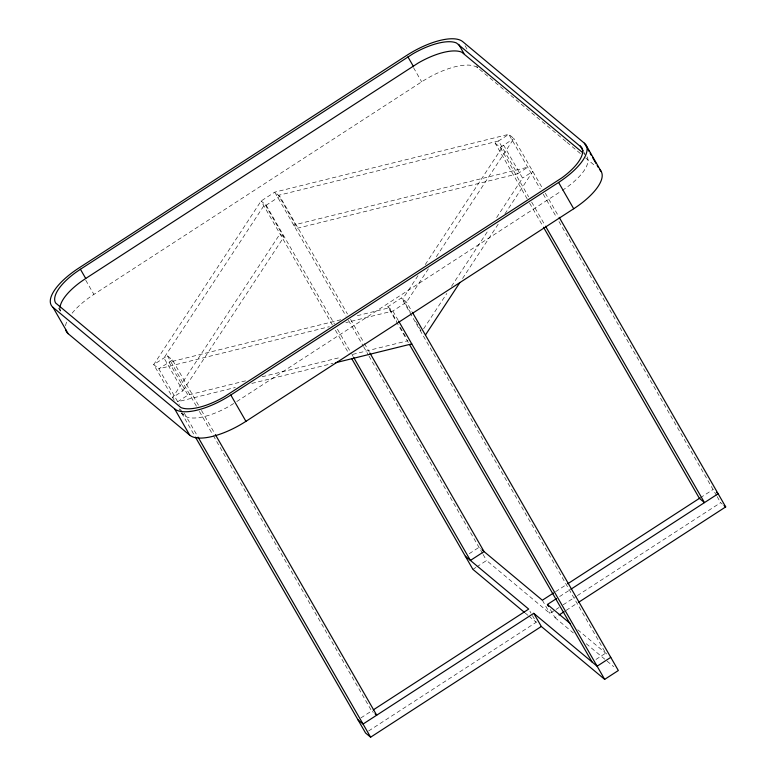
<?xml version="1.0" encoding="UTF-8"?>
<svg xmlns="http://www.w3.org/2000/svg" width="776" height="776" viewBox="0 0 776 776"><rect width="100%" height="100%" fill="white"/><g stroke="black" fill="none" stroke-linecap="round" stroke-linejoin="round"><path stroke-width="0.58" stroke-dasharray="3.88 2.91" d="M182.884 390.852L283.803 237.068L264.888 204.175L163.969 357.959L182.884 390.852L172.641 397.496L280 233.896L283.803 237.068M417.983 275.703L402.715 298.973L410.397 312.34M425.287 264.577L503.634 145.19L522.549 178.082L495.33 219.559M428.391 268.826L406.517 302.145L392.86 311.011L345.815 322.632M436.345 256.701L513.877 138.545L508.813 134.316L274.752 192.147L261.095 201.003L153.726 364.604L174.27 400.338M423.618 328.83L446.86 293.415M451.506 286.334L488.686 229.677M462.545 278.487L498.997 222.945M504.953 213.856L532.792 171.438L522.549 178.082M562.222 190.469L567.043 187.161A44.31 16.888 -29.9 0 0 587.005 156.742M72.1 313.203A49.247 18.77 -29.9 0 1 93.896 294.405L421.669 81.829A49.247 18.77 -29.9 0 1 477.841 67.948L566.053 141.581M332.4 325.008L261.095 201.003L266.158 205.233L279.816 196.376L347.493 314.076M198.443 405.169L172.456 359.977L167.383 355.748L153.726 364.604L158.799 368.842L179.343 404.568M527.185 198.869L495.156 143.172L508.813 134.316L540.232 188.966M172.456 359.977L158.799 368.842L329.344 326.696M495.156 143.172L500.219 147.401L513.877 138.545L542.89 188.995M517.485 173.853L527.728 167.209L293.658 225.04L297.46 228.212L517.485 173.853L498.57 140.96L278.545 195.319L297.46 228.212M245.604 380.841L187.947 395.081L177.714 401.725L235.341 387.486M236.758 401.551L561.203 191.129M408.341 342.507L387.796 306.772L401.454 297.916L406.517 302.145L411.959 311.613M469.247 553.676L479.005 547.352L481.537 549.466M472.904 569.371L475.834 567.469M476.813 566.839L486.562 560.505L549.912 613.399L554.995 610.101M360.908 717.916L371.636 710.952L373.324 712.368M555.558 591.671L566.742 584.425M700.379 497.746L713.066 489.52M559.612 596.56L569.778 589.973M368.59 730.992L536.255 622.255L531.608 614.155M556.014 609.441L559.059 607.462M563.124 604.824L576.335 596.259M577.354 595.599L720.632 502.683L722.32 504.09M550.33 609.529L554.986 617.628L558.031 615.649M566.16 610.372L577.344 603.127M595.949 659.455L605.707 653.13L401.454 297.916M233.702 403.491L229.657 405.974A44.31 16.888 -29.9 0 1 186.133 416.731L181.196 413.084M340.819 319.751L169.042 362.198L187.947 395.081M357.29 315.686L389.057 307.829L396.74 321.196M262.075 376.767L340.906 357.29M352.673 354.389L407.972 340.722M251.812 383.422L332.972 363.372M583.639 153.454L585.492 154.996M566.975 142.357L580.904 153.987M585.55 157.858L595.764 166.384M279.816 196.376L274.752 192.147L346.057 316.152M387.796 306.772L392.86 311.011L398.301 320.469M577.722 629.763L608.238 655.245M554.986 617.628L573.348 632.954M586.2 643.682L613.748 666.681M525.245 613.059L528 615.358M528.912 616.125L536.255 622.255M583.727 151.931L584.91 153.978M465.037 45.687L467.947 50.741M476.677 65.921L477.841 67.948M545.305 193.195L558.594 216.31M543.258 194.213L556.547 217.338M558.972 221.538L716.558 495.592M717.14 496.611L720.632 502.683M500.219 147.401L528.621 196.794M531.647 202.051L544.936 225.176M529.601 203.079L542.89 226.194M413.521 67.657L421.669 81.829M415.723 321.584L421.038 330.838M400.29 327.365L405.605 336.609M542.356 600.236L549.912 613.399M529.862 611.119L531.027 613.147M350.519 319.334L363.818 342.449M364.419 343.506L369.25 351.916M348.472 320.362L362.974 345.582M363.575 346.63L368.416 355.039M369.017 356.087L482.488 553.424M483.07 554.433L486.562 560.505M266.158 205.233L334.446 323.99M337.463 329.237L351.363 353.41M351.974 354.467L353.177 356.562M335.416 330.266L349.316 354.438M201.459 410.426L214.758 433.541M167.383 355.748L196.396 406.197M199.413 411.445L212.711 434.57M213.313 435.617L371.636 710.952M184.174 412.977L197.473 436.093M180.449 409.262L182.214 412.337M182.806 413.356L183.98 415.402M179.111 408.748L180.924 411.901M181.526 412.948L194.213 435.016M85.748 280.233L93.896 294.405M59.5 308.829L60.683 310.875M58.578 308.111L60.344 311.186M65.543 325.813A49.247 18.77 -29.9 0 1 66.823 321.584M60.121 310.128A44.31 16.888 -29.9 0 1 59.975 307.713"/><path stroke-width="1.16" d="M425.432 335.038L459.896 282.522M80.423 269.272L75.602 272.58A44.31 16.888 -29.9 0 0 55.639 302.999L180.847 407.516A44.31 16.888 -29.9 0 0 224.361 396.769L561.746 177.946A44.31 16.888 -29.9 0 0 581.709 147.537L456.511 43.01A44.31 16.888 -29.9 0 0 412.987 53.767L80.423 269.272L85.719 278.477L80.898 281.785A44.31 16.888 -29.9 0 0 59.975 307.713M85.719 278.477L418.283 62.972A44.31 16.888 -29.9 0 1 461.798 52.225L582.708 152.678M53.001 307.354L174.639 408.894A49.247 18.77 -29.9 0 0 230.811 395.013L558.584 182.438A49.247 18.77 -29.9 0 0 584.347 143.172L462.709 41.632A49.247 18.77 -29.9 0 0 406.537 55.513L78.774 268.089A49.247 18.77 -29.9 0 0 53.001 307.354L68.133 333.67L189.761 435.21A49.247 18.77 -29.9 0 0 245.944 421.329L573.707 208.754A49.247 18.77 -29.9 0 0 599.479 169.488M373.227 709.924L528.698 609.092L465.348 556.208M553.53 592.99L542.356 600.236L482.381 550.174M567.751 583.765L699.855 498.085M610.77 657.359L597.113 666.215L533.762 613.331L363.052 724.047L357.978 719.818M548.583 606.492L547.419 604.475L556.567 598.538M570.787 589.314L718.13 493.749L716.442 492.343M195.426 437.121L365.545 732.971L370.618 737.2L541.328 626.484L604.679 679.369L618.336 670.512L412.425 312.427M559.05 614.99L564.133 611.692M578.353 602.467L725.696 506.912L559.205 217.367M335.319 362.79L411.775 343.894M724.008 505.496L725.696 506.912M547.419 604.475L570.37 623.632M524.324 612.293L472.904 569.371L351.732 358.638M375.021 713.774L376.709 715.191L215.359 434.599M585.977 145.064L601.109 171.37M584.347 143.172L586.675 147.227M587.839 149.244L589.003 151.271M590.167 153.299L591.331 155.316M592.495 157.344L595.987 163.416M597.151 165.443L598.315 167.461M580.196 145.791L583.145 150.913M558.584 182.438L573.707 208.754M458.665 44.329L463.961 53.544M545.547 226.223L704.472 502.615L699.409 498.376L543.501 227.242M407.924 56.871L413.22 66.076M398.767 321.283L604.679 679.369M409.544 344.612L592.049 661.986M533.762 613.331L541.328 626.484M369.861 352.964L484.069 551.581L470.411 560.437L353.778 357.62M230.811 395.013L245.944 421.329M198.074 437.15L370.618 737.2M174.639 408.894L189.761 435.21M68.133 333.67A49.247 18.77 -29.9 0 1 65.591 329.48"/></g></svg>
